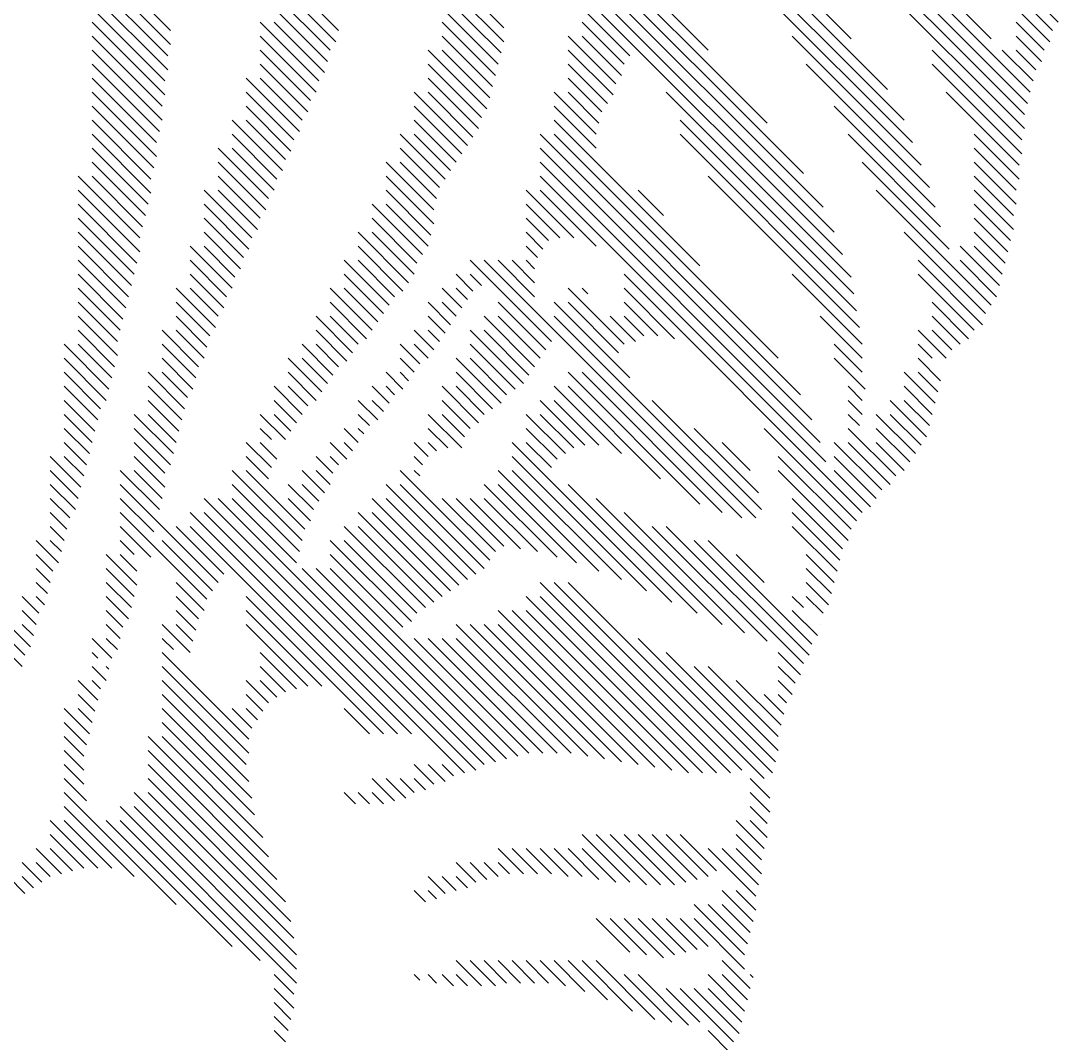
# Model space of a CAD drawing. Header units: inches. Extents: x 855 to 2282, y 843 to 2081.
# Drawn here: x 1630.7 to 1892.1, y 1347.4 to 1605 of the extents above; entities that cross this region are included whole.
import ezdxf

# ---------------------------------------------------------------- set-up
doc = ezdxf.new("R2010")
doc.units = ezdxf.units.IN
doc.header["$MEASUREMENT"] = 0
doc.layers.add('Layer 1', color=7, linetype='Continuous')

# ---------------------------------------------------------------- blocks, each defined once
blk = doc.blocks.new('block 4')
at = {"layer": 'Layer 1', "color": 7, "lineweight": 35}
for points in [[(1779.23, 1661.05), (1839.91, 1600.38)], [(1782.76, 1654), (1849.08, 1587.68)], [(1821.57, 1654), (1875.19, 1600.38)], [(1828.62, 1643.42), (1885.07, 1586.97)], [(1832.15, 1636.36), (1884.36, 1584.15)], [(1835.68, 1629.3), (1883.66, 1581.33)], [(1772.18, 1625.78), (1818.75, 1579.21)], [(1775.71, 1625.78), (1803.93, 1597.55)], [(1807.46, 1625.78), (1853.32, 1579.92)], [(1648.71, 1622.25), (1668.46, 1602.49)], [(1691.04, 1622.25), (1710.8, 1602.49)], [(1772.18, 1622.25), (1827.92, 1566.51)], [(1648.71, 1618.72), (1668.46, 1598.97)], [(1691.04, 1618.72), (1710.09, 1599.67)], [(1772.18, 1618.72), (1832.86, 1558.04)], [(1878.01, 1618.72), (1892.12, 1604.61)], [(1648.71, 1615.19), (1667.76, 1596.14)], [(1740.43, 1615.19), (1752.42, 1603.2)], [(1772.18, 1615.19), (1835.68, 1551.69)], [(1846.26, 1615.19), (1883.66, 1577.8)], [(1648.71, 1611.67), (1667.76, 1592.62)], [(1694.57, 1611.67), (1708.68, 1597.55)], [(1736.9, 1611.67), (1751.72, 1596.85)], [(1740.43, 1611.67), (1752.42, 1599.67)], [(1772.18, 1611.67), (1837.8, 1546.05)], [(1818.04, 1611.67), (1855.43, 1574.27)], [(1881.54, 1611.67), (1890.71, 1602.49)], [(1648.71, 1608.14), (1667.05, 1589.79)], [(1694.57, 1608.14), (1707.97, 1594.73)], [(1736.9, 1608.14), (1751.01, 1594.03)], [(1772.18, 1608.14), (1784.17, 1596.14)], [(1881.54, 1608.14), (1890.01, 1599.67)], [(1648.71, 1604.61), (1667.05, 1586.27)], [(1691.04, 1604.61), (1705.86, 1589.79)], [(1694.57, 1604.61), (1707.27, 1591.91)], [(1736.9, 1604.61), (1750.31, 1591.2)], [(1772.18, 1604.61), (1782.76, 1594.03)], [(1881.54, 1604.61), (1888.6, 1597.55)], [(1648.71, 1601.08), (1666.35, 1583.44)], [(1691.04, 1601.08), (1705.15, 1586.97)], [(1736.9, 1601.08), (1749.6, 1588.38)], [(1768.65, 1601.08), (1780.65, 1589.09)], [(1772.18, 1601.08), (1782.06, 1591.2)], [(1825.1, 1601.08), (1857.55, 1568.63)], [(1881.54, 1601.08), (1887.89, 1594.73)], [(1648.71, 1597.55), (1666.35, 1579.92)], [(1691.04, 1597.55), (1703.74, 1584.85)], [(1733.37, 1597.55), (1748.19, 1582.74)], [(1736.9, 1597.55), (1748.9, 1585.56)], [(1768.65, 1597.55), (1779.94, 1586.27)], [(1860.37, 1597.55), (1882.95, 1574.98)], [(1878.01, 1597.55), (1885.77, 1589.79)], [(1881.54, 1597.55), (1886.48, 1592.62)], [(1648.71, 1594.03), (1665.64, 1577.09)], [(1691.04, 1594.03), (1703.03, 1582.03)], [(1733.37, 1594.03), (1746.78, 1580.62)], [(1768.65, 1594.03), (1778.53, 1584.15)], [(1828.62, 1594.03), (1859.67, 1562.98)], [(1860.37, 1594.03), (1882.95, 1571.45)], [(1648.71, 1590.5), (1664.93, 1574.27)], [(1687.51, 1590.5), (1700.92, 1577.09)], [(1691.04, 1590.5), (1701.62, 1579.92)], [(1733.37, 1590.5), (1746.07, 1577.8)], [(1768.65, 1590.5), (1777.12, 1582.03)], [(1648.71, 1586.97), (1664.93, 1570.74)], [(1687.51, 1586.97), (1699.51, 1574.98)], [(1729.85, 1586.97), (1743.25, 1573.57)], [(1733.37, 1586.97), (1744.66, 1575.68)], [(1765.12, 1586.97), (1775.71, 1576.39)], [(1768.65, 1586.97), (1776.41, 1579.21)], [(1793.35, 1586.97), (1839.91, 1540.4)], [(1863.9, 1586.97), (1882.25, 1568.63)], [(1648.71, 1583.44), (1664.23, 1567.92)], [(1687.51, 1583.44), (1698.8, 1572.15)], [(1729.85, 1583.44), (1741.84, 1571.45)], [(1765.12, 1583.44), (1775.71, 1572.86)], [(1835.68, 1583.44), (1861.08, 1558.04)], [(1648.71, 1579.92), (1663.52, 1565.1)], [(1683.98, 1579.92), (1696.68, 1567.22)], [(1687.51, 1579.92), (1697.39, 1570.04)], [(1729.85, 1579.92), (1740.43, 1569.33)], [(1765.12, 1579.92), (1801.81, 1543.23)], [(1796.87, 1579.92), (1840.62, 1536.17)], [(1648.71, 1576.39), (1663.52, 1561.57)], [(1683.98, 1576.39), (1695.27, 1565.1)], [(1726.32, 1576.39), (1737.61, 1565.1)], [(1729.85, 1576.39), (1739.02, 1567.22)], [(1761.6, 1576.39), (1827.21, 1510.77)], [(1765.12, 1576.39), (1821.57, 1519.94)], [(1796.87, 1576.39), (1841.32, 1531.94)], [(1839.21, 1576.39), (1862.49, 1553.1)], [(1870.96, 1576.39), (1882.25, 1565.1)], [(1648.71, 1572.86), (1662.82, 1558.75)], [(1680.46, 1572.86), (1693.16, 1560.16)], [(1683.98, 1572.86), (1694.57, 1562.28)], [(1726.32, 1572.86), (1736.2, 1562.98)], [(1761.6, 1572.86), (1830.03, 1504.42)], [(1870.96, 1572.86), (1881.54, 1562.28)], [(1648.71, 1569.33), (1662.11, 1555.93)], [(1680.46, 1569.33), (1692.45, 1557.34)], [(1722.79, 1569.33), (1734.78, 1557.34)], [(1726.32, 1569.33), (1735.49, 1560.16)], [(1761.6, 1569.33), (1832.15, 1498.78)], [(1842.73, 1569.33), (1864.61, 1547.46)], [(1870.96, 1569.33), (1881.54, 1558.75)], [(1645.18, 1565.8), (1660.7, 1550.28)], [(1648.71, 1565.8), (1661.41, 1553.1)], [(1680.46, 1565.8), (1691.04, 1555.22)], [(1722.79, 1565.8), (1734.78, 1553.81)], [(1761.6, 1565.8), (1833.56, 1493.84)], [(1803.93, 1565.8), (1842.03, 1527.7)], [(1870.96, 1565.8), (1880.83, 1555.93)], [(1645.18, 1562.28), (1660.7, 1546.75)], [(1676.93, 1562.28), (1688.92, 1550.28)], [(1680.46, 1562.28), (1690.33, 1552.4)], [(1722.79, 1562.28), (1734.08, 1550.99)], [(1758.07, 1562.28), (1770.06, 1550.28)], [(1761.6, 1562.28), (1775.71, 1548.17)], [(1786.29, 1562.28), (1792.64, 1555.93)], [(1846.26, 1562.28), (1875.19, 1533.35)], [(1870.96, 1562.28), (1880.83, 1552.4)], [(1645.18, 1558.75), (1660, 1543.93)], [(1676.93, 1558.75), (1688.22, 1547.46)], [(1719.26, 1558.75), (1731.96, 1546.05)], [(1722.79, 1558.75), (1733.37, 1548.17)], [(1758.07, 1558.75), (1766.53, 1550.28)], [(1870.96, 1558.75), (1880.13, 1549.58)], [(1645.18, 1555.22), (1659.29, 1541.11)], [(1676.93, 1555.22), (1686.81, 1545.34)], [(1719.26, 1555.22), (1730.55, 1543.93)], [(1758.07, 1555.22), (1763.71, 1549.58)], [(1870.96, 1555.22), (1879.42, 1546.75)], [(1645.18, 1551.69), (1658.58, 1538.29)], [(1676.93, 1551.69), (1686.1, 1542.52)], [(1715.73, 1551.69), (1728.43, 1538.99)], [(1719.26, 1551.69), (1729.85, 1541.11)], [(1758.07, 1551.69), (1762.3, 1547.46)], [(1853.32, 1551.69), (1873.78, 1531.23)], [(1870.96, 1551.69), (1878.72, 1543.93)], [(1645.18, 1548.17), (1657.88, 1535.47)], [(1673.4, 1548.17), (1683.98, 1537.58)], [(1676.93, 1548.17), (1684.69, 1540.4)], [(1715.73, 1548.17), (1727.02, 1536.88)], [(1758.07, 1548.17), (1760.89, 1545.34)], [(1867.43, 1548.17), (1877.31, 1538.29)], [(1870.96, 1548.17), (1878.01, 1541.11)], [(1645.18, 1544.64), (1657.17, 1532.64)], [(1673.4, 1544.64), (1682.57, 1535.47)], [(1712.21, 1544.64), (1723.5, 1533.35)], [(1715.73, 1544.64), (1724.91, 1535.47)], [(1743.96, 1544.64), (1764.42, 1524.18)], [(1747.48, 1544.64), (1812.4, 1479.73)], [(1751.01, 1544.64), (1760.18, 1535.47)], [(1754.54, 1544.64), (1760.18, 1538.99)], [(1758.07, 1544.64), (1760.18, 1542.52)], [(1856.85, 1544.64), (1873.07, 1528.41)], [(1867.43, 1544.64), (1876.6, 1535.47)], [(1645.18, 1541.11), (1656.47, 1529.82)], [(1673.4, 1541.11), (1681.87, 1532.64)], [(1712.21, 1541.11), (1722.08, 1531.23)], [(1740.43, 1541.11), (1744.66, 1536.88)], [(1743.96, 1541.11), (1746.78, 1538.29)], [(1782.76, 1541.11), (1842.73, 1481.14)], [(1825.1, 1541.11), (1842.73, 1523.47)], [(1856.85, 1541.11), (1870.96, 1527)], [(1645.18, 1537.58), (1655.76, 1527)], [(1669.87, 1537.58), (1679.75, 1527.7)], [(1673.4, 1537.58), (1680.46, 1530.53)], [(1708.68, 1537.58), (1719.26, 1527)], [(1712.21, 1537.58), (1720.67, 1529.12)], [(1736.9, 1537.58), (1741.84, 1532.64)], [(1740.43, 1537.58), (1743.25, 1534.76)], [(1768.65, 1537.58), (1782.76, 1523.47)], [(1772.18, 1537.58), (1773.59, 1536.17)], [(1782.76, 1537.58), (1795.46, 1524.88)], [(1645.18, 1534.05), (1655.06, 1524.18)], [(1669.87, 1534.05), (1678.34, 1525.59)], [(1708.68, 1534.05), (1717.85, 1524.88)], [(1733.37, 1534.05), (1739.02, 1528.41)], [(1736.9, 1534.05), (1740.43, 1530.53)], [(1751.01, 1534.05), (1763.01, 1522.06)], [(1765.12, 1534.05), (1784.17, 1515)], [(1768.65, 1534.05), (1781.35, 1521.35)], [(1782.76, 1534.05), (1791.23, 1525.59)], [(1860.37, 1534.05), (1869.55, 1524.88)], [(1645.18, 1530.53), (1655.06, 1520.65)], [(1669.87, 1530.53), (1677.63, 1522.77)], [(1705.15, 1530.53), (1714.32, 1521.35)], [(1708.68, 1530.53), (1715.73, 1523.47)], [(1733.37, 1530.53), (1737.61, 1526.29)], [(1747.48, 1530.53), (1760.18, 1517.83)], [(1751.01, 1530.53), (1761.6, 1519.94)], [(1765.12, 1530.53), (1815.92, 1479.73)], [(1779.23, 1530.53), (1785.58, 1524.18)], [(1782.76, 1530.53), (1787.7, 1525.59)], [(1832.15, 1530.53), (1842.73, 1519.94)], [(1860.37, 1530.53), (1867.43, 1523.47)], [(1645.18, 1527), (1654.35, 1517.83)], [(1666.35, 1527), (1675.52, 1517.83)], [(1669.87, 1527), (1676.93, 1519.94)], [(1705.15, 1527), (1712.91, 1519.24)], [(1729.85, 1527), (1734.78, 1522.06)], [(1733.37, 1527), (1736.2, 1524.18)], [(1743.96, 1527), (1757.36, 1513.59)], [(1747.48, 1527), (1758.77, 1515.71)], [(1856.85, 1527), (1863.9, 1519.94)], [(1860.37, 1527), (1865.31, 1522.06)], [(1641.65, 1523.47), (1652.94, 1512.18)], [(1645.18, 1523.47), (1653.65, 1515)], [(1666.35, 1523.47), (1674.81, 1515)], [(1701.62, 1523.47), (1709.38, 1515.71)], [(1705.15, 1523.47), (1710.8, 1517.83)], [(1726.32, 1523.47), (1731.26, 1518.53)], [(1729.85, 1523.47), (1733.37, 1519.94)], [(1743.96, 1523.47), (1755.25, 1512.18)], [(1835.68, 1523.47), (1842.73, 1516.42)], [(1856.85, 1523.47), (1860.37, 1519.94)], [(1641.65, 1519.94), (1652.23, 1509.36)], [(1666.35, 1519.94), (1674.11, 1512.18)], [(1698.1, 1519.94), (1706.56, 1511.48)], [(1701.62, 1519.94), (1707.97, 1513.59)], [(1726.32, 1519.94), (1729.85, 1516.42)], [(1740.43, 1519.94), (1751.72, 1508.65)], [(1743.96, 1519.94), (1753.13, 1510.77)], [(1835.68, 1519.94), (1843.44, 1512.18)], [(1856.85, 1519.94), (1862.49, 1514.3)], [(1641.65, 1516.42), (1650.82, 1507.24)], [(1662.82, 1516.42), (1671.99, 1507.24)], [(1666.35, 1516.42), (1672.7, 1510.07)], [(1698.1, 1516.42), (1705.15, 1509.36)], [(1722.79, 1516.42), (1727.02, 1512.18)], [(1726.32, 1516.42), (1728.43, 1514.3)], [(1740.43, 1516.42), (1749.6, 1507.24)], [(1768.65, 1516.42), (1801.81, 1483.25)], [(1772.18, 1516.42), (1807.46, 1481.14)], [(1853.32, 1516.42), (1861.08, 1508.65)], [(1856.85, 1516.42), (1861.78, 1511.48)], [(1641.65, 1512.89), (1650.12, 1504.42)], [(1662.82, 1512.89), (1671.28, 1504.42)], [(1694.57, 1512.89), (1701.62, 1505.83)], [(1698.1, 1512.89), (1703.03, 1507.95)], [(1719.26, 1512.89), (1723.5, 1508.65)], [(1722.79, 1512.89), (1724.91, 1510.77)], [(1736.9, 1512.89), (1746.07, 1503.72)], [(1740.43, 1512.89), (1747.48, 1505.83)], [(1765.12, 1512.89), (1782.06, 1495.95)], [(1768.65, 1512.89), (1791.93, 1489.6)], [(1839.21, 1512.89), (1842.73, 1509.36)], [(1853.32, 1512.89), (1860.37, 1505.83)], [(1641.65, 1509.36), (1649.41, 1501.6)], [(1662.82, 1509.36), (1670.58, 1501.6)], [(1694.57, 1509.36), (1700.21, 1503.72)], [(1715.73, 1509.36), (1720.67, 1504.42)], [(1719.26, 1509.36), (1722.08, 1506.54)], [(1736.9, 1509.36), (1743.96, 1502.3)], [(1761.6, 1509.36), (1772.88, 1498.07)], [(1765.12, 1509.36), (1776.41, 1498.07)], [(1789.82, 1509.36), (1817.33, 1481.84)], [(1839.21, 1509.36), (1842.73, 1505.83)], [(1849.79, 1509.36), (1858.96, 1500.19)], [(1853.32, 1509.36), (1859.67, 1503.01)], [(1641.65, 1505.83), (1648.71, 1498.78)], [(1659.29, 1505.83), (1669.17, 1495.95)], [(1662.82, 1505.83), (1669.87, 1498.78)], [(1691.04, 1505.83), (1697.39, 1499.48)], [(1694.57, 1505.83), (1698.8, 1501.6)], [(1715.73, 1505.83), (1718.56, 1503.01)], [(1733.37, 1505.83), (1741.84, 1497.37)], [(1736.9, 1505.83), (1742.55, 1500.19)], [(1758.07, 1505.83), (1767.95, 1495.95)], [(1761.6, 1505.83), (1770.06, 1497.37)], [(1839.21, 1505.83), (1842.03, 1503.01)], [(1846.26, 1505.83), (1856.14, 1495.95)], [(1849.79, 1505.83), (1857.55, 1498.07)], [(1641.65, 1502.3), (1648, 1495.95)], [(1659.29, 1502.3), (1668.46, 1493.13)], [(1691.04, 1502.3), (1693.86, 1499.48)], [(1712.21, 1502.3), (1715.73, 1498.78)], [(1715.73, 1502.3), (1717.15, 1500.89)], [(1733.37, 1502.3), (1738.31, 1497.37)], [(1758.07, 1502.3), (1765.83, 1494.54)], [(1800.4, 1502.3), (1816.63, 1486.08)], [(1818.04, 1502.3), (1841.32, 1479.02)], [(1839.21, 1502.3), (1851.2, 1490.31)], [(1846.26, 1502.3), (1854.73, 1493.84)], [(1641.65, 1498.78), (1647.3, 1493.13)], [(1659.29, 1498.78), (1667.05, 1491.02)], [(1687.51, 1498.78), (1693.86, 1492.43)], [(1691.04, 1498.78), (1695.27, 1494.54)], [(1708.68, 1498.78), (1712.91, 1494.54)], [(1712.21, 1498.78), (1714.32, 1496.66)], [(1729.85, 1498.78), (1733.37, 1495.25)], [(1733.37, 1498.78), (1735.49, 1496.66)], [(1754.54, 1498.78), (1794.76, 1458.56)], [(1758.07, 1498.78), (1764.42, 1492.43)], [(1807.46, 1498.78), (1814.51, 1491.72)], [(1835.68, 1498.78), (1847.67, 1486.78)], [(1839.21, 1498.78), (1849.79, 1488.19)], [(1846.26, 1498.78), (1853.32, 1491.72)], [(1638.12, 1495.25), (1645.88, 1487.49)], [(1641.65, 1495.25), (1646.59, 1490.31)], [(1659.29, 1495.25), (1667.05, 1487.49)], [(1687.51, 1495.25), (1693.16, 1489.6)], [(1705.15, 1495.25), (1709.38, 1491.02)], [(1708.68, 1495.25), (1710.8, 1493.13)], [(1729.85, 1495.25), (1731.96, 1493.13)], [(1754.54, 1495.25), (1788.41, 1461.38)], [(1821.57, 1495.25), (1839.91, 1476.9)], [(1835.68, 1495.25), (1846.26, 1484.67)], [(1638.12, 1491.72), (1645.18, 1484.67)], [(1655.76, 1491.72), (1665.64, 1481.84)], [(1659.29, 1491.72), (1666.35, 1484.67)], [(1683.98, 1491.72), (1701.62, 1474.08)], [(1687.51, 1491.72), (1702.33, 1476.9)], [(1701.62, 1491.72), (1707.27, 1486.08)], [(1705.15, 1491.72), (1708.68, 1488.19)], [(1726.32, 1491.72), (1748.9, 1469.14)], [(1729.85, 1491.72), (1731.26, 1490.31)], [(1751.01, 1491.72), (1776.41, 1466.32)], [(1754.54, 1491.72), (1782.06, 1464.2)], [(1821.57, 1491.72), (1839.21, 1474.08)], [(1835.68, 1491.72), (1844.85, 1482.55)], [(1638.12, 1488.19), (1644.47, 1481.84)], [(1655.76, 1488.19), (1680.46, 1463.5)], [(1683.98, 1488.19), (1700.92, 1471.26)], [(1698.1, 1488.19), (1704.45, 1481.84)], [(1701.62, 1488.19), (1705.86, 1483.96)], [(1722.79, 1488.19), (1745.37, 1465.62)], [(1726.32, 1488.19), (1747.48, 1467.03)], [(1747.48, 1488.19), (1765.83, 1469.85)], [(1751.01, 1488.19), (1770.77, 1468.44)], [(1768.65, 1488.19), (1801.11, 1455.74)], [(1638.12, 1484.67), (1643.06, 1479.73)], [(1655.76, 1484.67), (1664.23, 1476.2)], [(1676.93, 1484.67), (1745.37, 1416.23)], [(1680.46, 1484.67), (1747.48, 1417.64)], [(1683.98, 1484.67), (1700.21, 1468.44)], [(1698.1, 1484.67), (1703.74, 1479.02)], [(1719.26, 1484.67), (1741.13, 1462.79)], [(1722.79, 1484.67), (1743.25, 1464.2)], [(1736.9, 1484.67), (1750.31, 1471.26)], [(1740.43, 1484.67), (1752.42, 1472.67)], [(1743.96, 1484.67), (1756.66, 1471.97)], [(1747.48, 1484.67), (1760.89, 1471.26)], [(1775.71, 1484.67), (1807.46, 1452.92)], [(1825.1, 1484.67), (1837.8, 1471.97)], [(1638.12, 1481.14), (1642.36, 1476.9)], [(1655.76, 1481.14), (1677.63, 1459.27)], [(1673.4, 1481.14), (1729.14, 1425.4)], [(1676.93, 1481.14), (1742.55, 1415.52)], [(1715.73, 1481.14), (1736.9, 1459.97)], [(1719.26, 1481.14), (1739.02, 1461.38)], [(1782.76, 1481.14), (1813.1, 1450.8)], [(1825.1, 1481.14), (1837.09, 1469.14)], [(1638.12, 1477.61), (1641.65, 1474.08)], [(1655.76, 1477.61), (1663.52, 1469.85)], [(1669.87, 1477.61), (1681.87, 1465.62)], [(1673.4, 1477.61), (1725.61, 1425.4)], [(1712.21, 1477.61), (1732.67, 1457.15)], [(1715.73, 1477.61), (1734.78, 1458.56)], [(1789.82, 1477.61), (1818.75, 1448.68)], [(1793.35, 1477.61), (1827.92, 1443.04)], [(1825.1, 1477.61), (1836.38, 1466.32)], [(1634.6, 1474.08), (1640.24, 1468.44)], [(1638.12, 1474.08), (1640.95, 1471.26)], [(1655.76, 1474.08), (1659.29, 1470.55)], [(1666.35, 1474.08), (1679.05, 1461.38)], [(1708.68, 1474.08), (1729.14, 1453.62)], [(1712.21, 1474.08), (1730.55, 1455.74)], [(1800.4, 1474.08), (1829.33, 1445.15)], [(1803.93, 1474.08), (1830.03, 1447.98)], [(1634.6, 1470.55), (1638.83, 1466.32)], [(1652.23, 1470.55), (1660, 1462.79)], [(1655.76, 1470.55), (1660, 1466.32)], [(1708.68, 1470.55), (1727.02, 1452.21)], [(1810.98, 1470.55), (1818.04, 1463.5)], [(1828.62, 1470.55), (1835.68, 1463.5)], [(1634.6, 1467.03), (1638.12, 1463.5)], [(1652.23, 1467.03), (1659.29, 1459.97)], [(1701.62, 1467.03), (1750.31, 1418.34)], [(1705.15, 1467.03), (1753.13, 1419.05)], [(1708.68, 1467.03), (1755.95, 1419.75)], [(1828.62, 1467.03), (1834.97, 1460.68)], [(1634.6, 1463.5), (1637.42, 1460.68)], [(1652.23, 1463.5), (1658.58, 1457.15)], [(1669.87, 1463.5), (1676.93, 1456.44)], [(1761.6, 1463.5), (1809.57, 1415.52)], [(1765.12, 1463.5), (1812.4, 1416.23)], [(1768.65, 1463.5), (1818.04, 1414.11)], [(1828.62, 1463.5), (1834.27, 1457.85)], [(1631.07, 1459.97), (1635.3, 1455.74)], [(1634.6, 1459.97), (1636.71, 1457.85)], [(1652.23, 1459.97), (1657.88, 1454.33)], [(1669.87, 1459.97), (1675.52, 1454.33)], [(1687.51, 1459.97), (1722.08, 1425.4)], [(1758.07, 1459.97), (1802.52, 1415.52)], [(1761.6, 1459.97), (1806.05, 1415.52)], [(1825.1, 1459.97), (1827.92, 1457.15)], [(1828.62, 1459.97), (1832.86, 1455.74)], [(1631.07, 1456.44), (1634.6, 1452.92)], [(1652.23, 1456.44), (1656.47, 1452.21)], [(1669.87, 1456.44), (1674.81, 1451.5)], [(1687.51, 1456.44), (1706.56, 1437.39)], [(1751.01, 1456.44), (1790.52, 1416.93)], [(1754.54, 1456.44), (1794.76, 1416.23)], [(1758.07, 1456.44), (1798.99, 1415.52)], [(1825.1, 1456.44), (1831.45, 1450.09)], [(1627.54, 1452.92), (1633.18, 1447.27)], [(1631.07, 1452.92), (1633.89, 1450.09)], [(1652.23, 1452.92), (1655.76, 1449.39)], [(1666.35, 1452.92), (1673.4, 1445.86)], [(1669.87, 1452.92), (1674.11, 1448.68)], [(1687.51, 1452.92), (1703.03, 1437.39)], [(1740.43, 1452.92), (1773.59, 1419.75)], [(1743.96, 1452.92), (1777.82, 1419.05)], [(1747.48, 1452.92), (1782.06, 1418.34)], [(1751.01, 1452.92), (1786.29, 1417.64)], [(1832.15, 1452.92), (1832.15, 1452.92)], [(1627.54, 1449.39), (1631.77, 1445.15)], [(1648.71, 1449.39), (1653.65, 1444.45)], [(1652.23, 1449.39), (1655.06, 1446.57)], [(1666.35, 1449.39), (1669.17, 1446.57)], [(1729.85, 1449.39), (1758.77, 1420.46)], [(1733.37, 1449.39), (1762.3, 1420.46)], [(1736.9, 1449.39), (1765.83, 1420.46)], [(1740.43, 1449.39), (1769.36, 1420.46)], [(1786.29, 1449.39), (1820.16, 1415.52)], [(1627.54, 1445.86), (1631.07, 1442.33)], [(1648.71, 1445.86), (1650.12, 1444.45)], [(1666.35, 1445.86), (1688.22, 1423.99)], [(1691.04, 1445.86), (1700.21, 1436.69)], [(1793.35, 1445.86), (1820.86, 1418.34)], [(1821.57, 1445.86), (1827.21, 1440.22)], [(1648.71, 1442.33), (1652.23, 1438.8)], [(1652.23, 1442.33), (1652.94, 1441.63)], [(1666.35, 1442.33), (1688.22, 1420.46)], [(1691.04, 1442.33), (1697.39, 1435.98)], [(1800.4, 1442.33), (1821.57, 1421.17)], [(1803.93, 1442.33), (1821.57, 1424.69)], [(1821.57, 1442.33), (1825.8, 1438.1)], [(1645.18, 1438.8), (1650.12, 1433.87)], [(1648.71, 1438.8), (1650.82, 1436.69)], [(1666.35, 1438.8), (1687.51, 1417.64)], [(1687.51, 1438.8), (1693.16, 1433.16)], [(1691.04, 1438.8), (1695.27, 1434.57)], [(1810.98, 1438.8), (1822.27, 1427.52)], [(1821.57, 1438.8), (1825.1, 1435.28)], [(1645.18, 1435.28), (1649.41, 1431.04)], [(1666.35, 1435.28), (1688.22, 1413.4)], [(1687.51, 1435.28), (1691.75, 1431.04)], [(1818.04, 1435.28), (1822.98, 1430.34)], [(1821.57, 1435.28), (1823.68, 1433.16)], [(1641.65, 1431.75), (1648, 1425.4)], [(1645.18, 1431.75), (1648.71, 1428.22)], [(1666.35, 1431.75), (1688.92, 1409.17)], [(1683.98, 1431.75), (1688.92, 1426.81)], [(1687.51, 1431.75), (1690.33, 1428.93)], [(1712.21, 1431.75), (1718.56, 1425.4)], [(1641.65, 1428.22), (1647.3, 1422.58)], [(1666.35, 1428.22), (1689.63, 1404.94)], [(1641.65, 1424.69), (1646.59, 1419.75)], [(1662.82, 1424.69), (1693.16, 1394.35)], [(1666.35, 1424.69), (1691.75, 1399.29)], [(1641.65, 1421.17), (1646.59, 1416.23)], [(1662.82, 1421.17), (1695.27, 1388.71)], [(1641.65, 1417.64), (1646.59, 1412.7)], [(1662.82, 1417.64), (1697.39, 1383.07)], [(1729.85, 1417.64), (1734.78, 1412.7)], [(1733.37, 1417.64), (1737.61, 1413.4)], [(1736.9, 1417.64), (1739.72, 1414.82)], [(1641.65, 1414.11), (1647.3, 1408.47)], [(1662.82, 1414.11), (1698.8, 1378.13)], [(1719.26, 1414.11), (1724.91, 1408.47)], [(1722.79, 1414.11), (1727.73, 1409.17)], [(1726.32, 1414.11), (1729.85, 1410.58)], [(1729.85, 1414.11), (1732.67, 1411.29)], [(1814.51, 1414.11), (1819.45, 1409.17)], [(1641.65, 1410.58), (1669.87, 1382.36)], [(1659.29, 1410.58), (1700.21, 1369.66)], [(1662.82, 1410.58), (1699.51, 1373.89)], [(1712.21, 1410.58), (1715.03, 1407.76)], [(1715.73, 1410.58), (1718.56, 1407.76)], [(1719.26, 1410.58), (1722.08, 1407.76)], [(1814.51, 1410.58), (1819.45, 1405.64)], [(1641.65, 1407.05), (1659.29, 1389.42)], [(1655.76, 1407.05), (1700.21, 1362.6)], [(1659.29, 1407.05), (1700.21, 1366.13)], [(1814.51, 1407.05), (1818.75, 1402.82)], [(1638.12, 1403.53), (1650.12, 1391.53)], [(1641.65, 1403.53), (1653.65, 1391.53)], [(1652.23, 1403.53), (1683.98, 1371.78)], [(1655.76, 1403.53), (1691.04, 1368.25)], [(1810.98, 1403.53), (1818.04, 1396.47)], [(1814.51, 1403.53), (1818.75, 1399.29)], [(1638.12, 1400), (1646.59, 1391.53)], [(1772.18, 1400), (1784.17, 1388)], [(1775.71, 1400), (1788.41, 1387.3)], [(1779.23, 1400), (1791.93, 1387.3)], [(1782.76, 1400), (1795.46, 1387.3)], [(1786.29, 1400), (1798.28, 1388)], [(1789.82, 1400), (1801.11, 1388.71)], [(1793.35, 1400), (1803.93, 1389.42)], [(1796.87, 1400), (1806.05, 1390.83)], [(1810.98, 1400), (1817.33, 1393.65)], [(1634.6, 1396.47), (1640.95, 1390.12)], [(1638.12, 1396.47), (1643.77, 1390.83)], [(1751.01, 1396.47), (1757.36, 1390.12)], [(1754.54, 1396.47), (1760.89, 1390.12)], [(1758.07, 1396.47), (1764.42, 1390.12)], [(1761.6, 1396.47), (1768.65, 1389.42)], [(1765.12, 1396.47), (1772.18, 1389.42)], [(1768.65, 1396.47), (1776.41, 1388.71)], [(1772.18, 1396.47), (1780.65, 1388)], [(1803.93, 1396.47), (1815.92, 1384.48)], [(1807.46, 1396.47), (1816.63, 1387.3)], [(1810.98, 1396.47), (1817.33, 1390.12)], [(1631.07, 1392.94), (1636.01, 1388)], [(1634.6, 1392.94), (1638.12, 1389.42)], [(1740.43, 1392.94), (1745.37, 1388)], [(1743.96, 1392.94), (1748.19, 1388.71)], [(1747.48, 1392.94), (1751.01, 1389.42)], [(1751.01, 1392.94), (1753.83, 1390.12)], [(1627.54, 1389.42), (1631.77, 1385.18)], [(1631.07, 1389.42), (1633.89, 1386.59)], [(1733.37, 1389.42), (1737.61, 1385.18)], [(1736.9, 1389.42), (1740.43, 1385.89)], [(1740.43, 1389.42), (1743.25, 1386.59)], [(1729.85, 1385.89), (1732.67, 1383.07)], [(1733.37, 1385.89), (1735.49, 1383.77)], [(1807.46, 1385.89), (1815.22, 1378.13)], [(1810.98, 1385.89), (1815.92, 1380.95)], [(1800.4, 1382.36), (1813.1, 1369.66)], [(1803.93, 1382.36), (1813.81, 1372.48)], [(1807.46, 1382.36), (1814.51, 1375.3)], [(1775.71, 1378.83), (1784.17, 1370.37)], [(1779.23, 1378.83), (1788.41, 1369.66)], [(1782.76, 1378.83), (1792.64, 1368.95)], [(1786.29, 1378.83), (1795.46, 1369.66)], [(1789.82, 1378.83), (1798.28, 1370.37)], [(1793.35, 1378.83), (1801.11, 1371.07)], [(1796.87, 1378.83), (1803.93, 1371.78)], [(1800.4, 1378.83), (1813.1, 1366.13)], [(1740.43, 1368.25), (1746.78, 1361.9)], [(1743.96, 1368.25), (1750.31, 1361.9)], [(1747.48, 1368.25), (1753.13, 1362.6)], [(1751.01, 1368.25), (1756.66, 1362.6)], [(1754.54, 1368.25), (1760.18, 1362.6)], [(1758.07, 1368.25), (1763.71, 1362.6)], [(1761.6, 1368.25), (1767.95, 1361.9)], [(1765.12, 1368.25), (1772.88, 1360.49)], [(1768.65, 1368.25), (1778.53, 1358.37)], [(1772.18, 1368.25), (1784.88, 1355.55)], [(1775.71, 1368.25), (1790.52, 1353.43)], [(1807.46, 1368.25), (1814.51, 1361.19)], [(1694.57, 1364.72), (1699.51, 1359.78)], [(1729.85, 1364.72), (1731.26, 1363.31)], [(1733.37, 1364.72), (1735.49, 1362.6)], [(1736.9, 1364.72), (1739.72, 1361.9)], [(1740.43, 1364.72), (1743.25, 1361.9)], [(1782.76, 1364.72), (1794.76, 1352.73)], [(1786.29, 1364.72), (1798.99, 1352.02)], [(1803.93, 1364.72), (1813.1, 1355.55)], [(1807.46, 1364.72), (1813.81, 1358.37)], [(1814.51, 1364.72), (1815.22, 1364.02)], [(1694.57, 1361.19), (1699.51, 1356.25)], [(1793.35, 1361.19), (1801.81, 1352.73)], [(1796.87, 1361.19), (1810.28, 1347.79)], [(1800.4, 1361.19), (1811.69, 1349.9)], [(1803.93, 1361.19), (1812.4, 1352.73)], [(1694.57, 1357.67), (1698.8, 1353.43)], [(1694.57, 1354.14), (1698.1, 1350.61)], [(1694.57, 1350.61), (1697.39, 1347.79)], [(1803.93, 1350.61), (1809.57, 1344.97)]]:
    blk.add_lwpolyline(points, dxfattribs=at)
blk = doc.blocks.new('block 2')
at = {"layer": 'Layer 1'}
blk.add_blockref('block 4', (0, 0), dxfattribs=at)

msp = doc.modelspace()

# ---------------------------------------------------------------- block references
at = {"layer": 'Layer 1'}
msp.add_blockref('block 2', (0, 0), dxfattribs=at)

doc.saveas('drawing.dxf')
